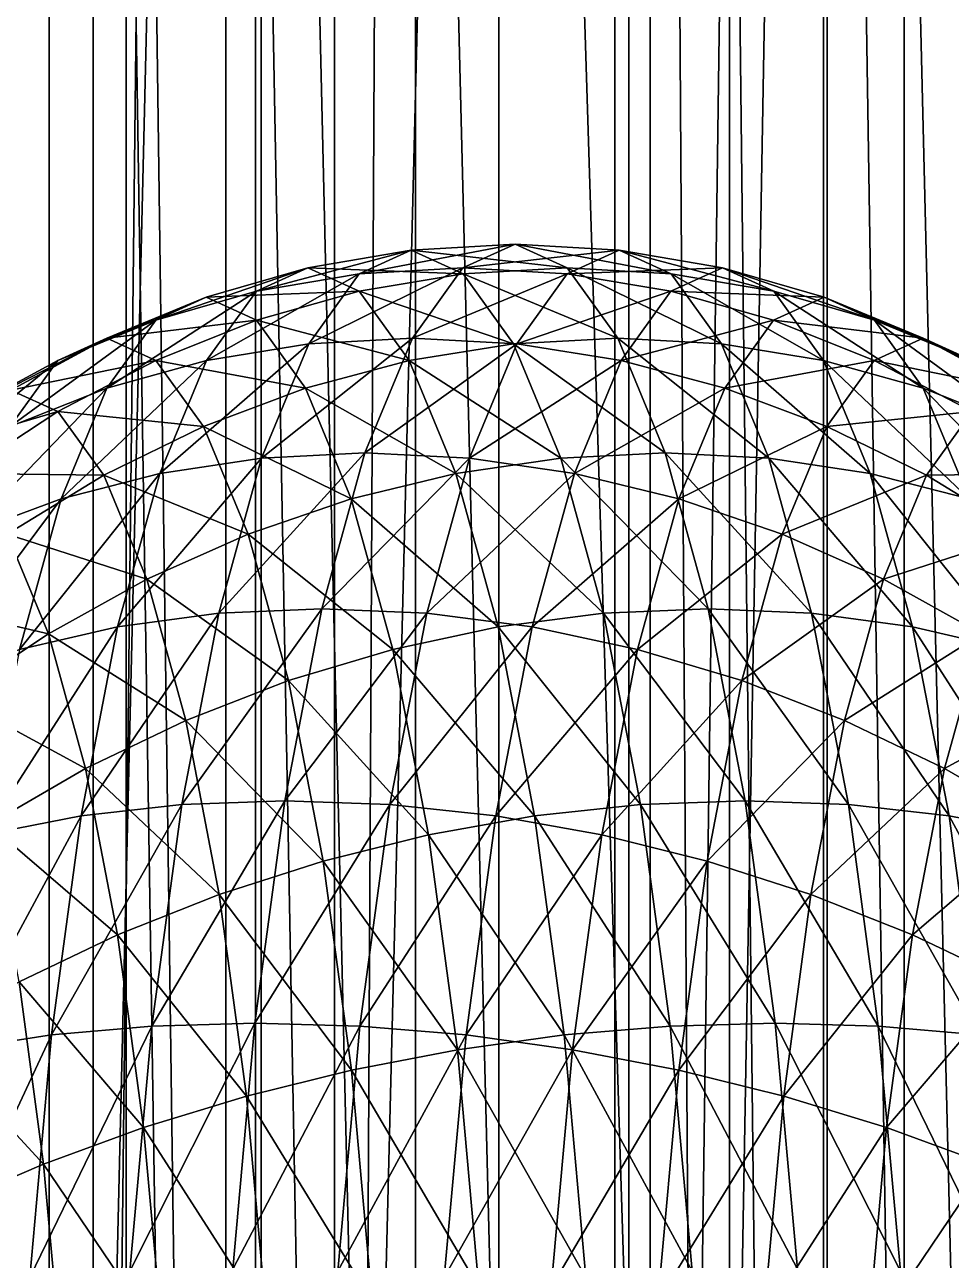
# Model space of a CAD drawing. Header units: metres. Extents: x -1.83 to 1.83, y -2.28 to 6.34.
# Drawn here: x -0.5888 to -0.232, y 1.4289 to 1.9048 of the extents above; entities that cross this region are included whole.
import ezdxf

# ---------------------------------------------------------------- set-up
doc = ezdxf.new("R2010")
doc.units = ezdxf.units.M

msp = doc.modelspace()

# ---------------------------------------------------------------- linework, layer by layer
at = {"layer": 'Prism'}
for points in [[(-0.35624, -1.04699, 0.44355), (-0.25017, 4.95301, 0.54962), (-0.25017, -1.04699, 0.54962)], [(-0.35624, -1.04699, 0.44355), (-0.35624, 4.95301, 0.44355), (-0.25017, 4.95301, 0.54962)], [(-0.31742, -1.04699, 0.29866), (-0.35624, 4.95301, 0.44355), (-0.35624, -1.04699, 0.44355)], [(-0.31742, -1.04699, 0.29866), (-0.31741, 4.95301, 0.29866), (-0.35624, 4.95301, 0.44355)], [(-0.17253, -1.04699, 0.25984), (-0.31741, 4.95301, 0.29866), (-0.31742, -1.04699, 0.29866)], [(-0.17253, -1.04699, 0.25984), (-0.17253, 4.95301, 0.25984), (-0.31741, 4.95301, 0.29866)], [(-0.25017, -1.04699, 0.54962), (-0.10528, 4.95301, 0.5108), (-0.10528, -1.04699, 0.51079)], [(-0.25017, -1.04699, 0.54962), (-0.25017, 4.95301, 0.54962), (-0.10528, 4.95301, 0.5108)]]:
    msp.add_3dface(points, dxfattribs=at)
at = {"layer": 'Prism 1'}
for points in [[(-0.57947, -1.04699, 0.32743), (-0.51137, 4.95301, 0.46108), (-0.51137, -1.04699, 0.46108)], [(-0.57947, -1.04699, 0.32743), (-0.57947, 4.95301, 0.32743), (-0.51137, 4.95301, 0.46108)], [(-0.49777, -1.04699, 0.20163), (-0.57947, 4.95301, 0.32743), (-0.57947, -1.04699, 0.32743)], [(-0.49777, -1.04699, 0.20163), (-0.49777, 4.95301, 0.20163), (-0.57947, 4.95301, 0.32743)], [(-0.51137, -1.04699, 0.46108), (-0.36158, 4.95301, 0.46893), (-0.36158, -1.04699, 0.46893)], [(-0.51137, -1.04699, 0.46108), (-0.51137, 4.95301, 0.46108), (-0.36158, 4.95301, 0.46893)], [(-0.34798, -1.04699, 0.20948), (-0.49777, 4.95301, 0.20163), (-0.49777, -1.04699, 0.20163)], [(-0.34798, -1.04699, 0.20948), (-0.34798, 4.95301, 0.20948), (-0.49777, 4.95301, 0.20163)], [(-0.36158, -1.04699, 0.46893), (-0.27988, 4.95301, 0.34313), (-0.27988, -1.04699, 0.34313)], [(-0.36158, -1.04699, 0.46893), (-0.36158, 4.95301, 0.46893), (-0.27988, 4.95301, 0.34313)], [(-0.27988, -1.04699, 0.34313), (-0.34798, 4.95301, 0.20948), (-0.34798, -1.04699, 0.20948)], [(-0.27988, -1.04699, 0.34313), (-0.27988, 4.95301, 0.34313), (-0.34798, 4.95301, 0.20948)]]:
    msp.add_3dface(points, dxfattribs=at)
at = {"layer": 'Prism 17'}
for points in [[(-0.6875, -1.03535, 0.03927), (0.6875, 2.96465, 0.03927), (0.6875, -1.03535, 0.03927)], [(-0.6875, -1.03535, 0.03927), (-0.6875, 2.96465, 0.03927), (0.6875, 2.96465, 0.03927)], [(-0.5625, -1.03535, 0.00802), (-0.625, 2.96465, -0.05448), (-0.625, -1.03535, -0.05448)], [(-0.5625, -1.03535, 0.00802), (-0.5625, 2.96465, 0.00802), (-0.625, 2.96465, -0.05448)], [(-0.5, -1.03535, -0.08573), (-0.5625, 2.96465, 0.00802), (-0.5625, -1.03535, 0.00802)], [(-0.5, -1.03535, -0.08573), (-0.5, 2.96465, -0.08573), (-0.5625, 2.96465, 0.00802)], [(-0.40625, -1.03535, -0.02323), (-0.5, 2.96465, -0.08573), (-0.5, -1.03535, -0.08573)], [(-0.40625, -1.03535, -0.02323), (-0.40625, 2.96465, -0.02323), (-0.5, 2.96465, -0.08573)], [(-0.28125, -1.03535, -0.11698), (-0.40625, 2.96465, -0.02323), (-0.40625, -1.03535, -0.02323)], [(-0.28125, -1.03535, -0.11698), (-0.28125, 2.96465, -0.11698), (-0.40625, 2.96465, -0.02323)], [(-0.21875, -1.03535, -0.05448), (-0.28125, 2.96465, -0.11698), (-0.28125, -1.03535, -0.11698)], [(-0.21875, -1.03535, -0.05448), (-0.21875, 2.96465, -0.05448), (-0.28125, 2.96465, -0.11698)]]:
    msp.add_3dface(points, dxfattribs=at)
at = {"layer": 'Prism 2'}
for points in [[(-0.54981, -1.04699, 0.0087), (-0.69247, 4.95301, 0.05506), (-0.69247, -1.04699, 0.05506)], [(-0.54981, -1.04699, 0.0087), (-0.54981, 4.95301, 0.0087), (-0.69247, 4.95301, 0.05506)], [(-0.61219, -1.04699, 0.30215), (-0.46953, 4.95301, 0.2558), (-0.46953, -1.04699, 0.2558)], [(-0.61219, -1.04699, 0.30215), (-0.61219, 4.95301, 0.30215), (-0.46953, 4.95301, 0.2558)], [(-0.43834, -1.04699, 0.10907), (-0.54981, 4.95301, 0.0087), (-0.54981, -1.04699, 0.0087)], [(-0.43834, -1.04699, 0.10907), (-0.43834, 4.95301, 0.10907), (-0.54981, 4.95301, 0.0087)], [(-0.46953, -1.04699, 0.2558), (-0.43834, 4.95301, 0.10907), (-0.43834, -1.04699, 0.10907)], [(-0.46953, -1.04699, 0.2558), (-0.46953, 4.95301, 0.2558), (-0.43834, 4.95301, 0.10907)]]:
    msp.add_3dface(points, dxfattribs=at)
at = {"layer": 'Sphere 4'}
for points in [[(-0.4996, 1.80214, 0.26382), (-0.44006, 1.81795, 0.25404), (-0.47981, 1.81112, 0.2874)], [(-0.4996, 1.80214, 0.26382), (-0.46007, 1.80887, 0.23019), (-0.44006, 1.81795, 0.25404)], [(-0.47981, 1.81112, 0.2874), (-0.44006, 1.81795, 0.25404), (-0.42004, 1.80887, 0.27789)], [(-0.46007, 1.80887, 0.23019), (-0.4, 1.82023, 0.22043), (-0.44006, 1.81795, 0.25404)], [(-0.46007, 1.80887, 0.23019), (-0.42009, 1.81112, 0.19648), (-0.4, 1.82023, 0.22043)], [(-0.44006, 1.81795, 0.25404), (-0.4, 1.82023, 0.22043), (-0.37991, 1.81112, 0.24437)], [(-0.44006, 1.81795, 0.25404), (-0.37991, 1.81112, 0.24437), (-0.42004, 1.80887, 0.27789)], [(-0.42009, 1.81112, 0.19648), (-0.35994, 1.81795, 0.18681), (-0.4, 1.82023, 0.22043)], [(-0.42009, 1.81112, 0.19648), (-0.37996, 1.80887, 0.16296), (-0.35994, 1.81795, 0.18681)], [(-0.4, 1.82023, 0.22043), (-0.33993, 1.80887, 0.21067), (-0.37991, 1.81112, 0.24437)], [(-0.4, 1.82023, 0.22043), (-0.35994, 1.81795, 0.18681), (-0.33993, 1.80887, 0.21067)], [(-0.37996, 1.80887, 0.16296), (-0.32019, 1.81112, 0.15345), (-0.35994, 1.81795, 0.18681)], [(-0.35994, 1.81795, 0.18681), (-0.3004, 1.80214, 0.17704), (-0.33993, 1.80887, 0.21067)], [(-0.35994, 1.81795, 0.18681), (-0.32019, 1.81112, 0.15345), (-0.3004, 1.80214, 0.17704)], [(-0.53837, 1.79098, 0.29712), (-0.47981, 1.81112, 0.2874), (-0.51896, 1.79979, 0.32025)], [(-0.53837, 1.79098, 0.29712), (-0.4996, 1.80214, 0.26382), (-0.47981, 1.81112, 0.2874)], [(-0.51896, 1.79979, 0.32025), (-0.47981, 1.81112, 0.2874), (-0.46003, 1.80214, 0.31098)], [(-0.51878, 1.77548, 0.24095), (-0.46007, 1.80887, 0.23019), (-0.4996, 1.80214, 0.26382)], [(-0.51878, 1.77548, 0.24095), (-0.47948, 1.7819, 0.20706), (-0.46007, 1.80887, 0.23019)], [(-0.47981, 1.81112, 0.2874), (-0.42004, 1.80887, 0.27789), (-0.46003, 1.80214, 0.31098)], [(-0.47948, 1.7819, 0.20706), (-0.42009, 1.81112, 0.19648), (-0.46007, 1.80887, 0.23019)], [(-0.47948, 1.7819, 0.20706), (-0.43957, 1.78405, 0.17327), (-0.42009, 1.81112, 0.19648)], [(-0.46003, 1.80214, 0.31098), (-0.42004, 1.80887, 0.27789), (-0.40064, 1.7819, 0.30102)], [(-0.43957, 1.78405, 0.17327), (-0.37996, 1.80887, 0.16296), (-0.42009, 1.81112, 0.19648)], [(-0.43957, 1.78405, 0.17327), (-0.39936, 1.7819, 0.13983), (-0.37996, 1.80887, 0.16296)], [(-0.42004, 1.80887, 0.27789), (-0.37991, 1.81112, 0.24437), (-0.36043, 1.78405, 0.26759)], [(-0.42004, 1.80887, 0.27789), (-0.36043, 1.78405, 0.26759), (-0.40064, 1.7819, 0.30102)], [(-0.39936, 1.7819, 0.13983), (-0.33997, 1.80214, 0.12987), (-0.37996, 1.80887, 0.16296)], [(-0.37996, 1.80887, 0.16296), (-0.33997, 1.80214, 0.12987), (-0.32019, 1.81112, 0.15345)], [(-0.37991, 1.81112, 0.24437), (-0.32052, 1.7819, 0.23379), (-0.36043, 1.78405, 0.26759)], [(-0.37991, 1.81112, 0.24437), (-0.33993, 1.80887, 0.21067), (-0.32052, 1.7819, 0.23379)], [(-0.33997, 1.80214, 0.12987), (-0.28104, 1.79979, 0.12061), (-0.32019, 1.81112, 0.15345)], [(-0.33993, 1.80887, 0.21067), (-0.28122, 1.77548, 0.1999), (-0.32052, 1.7819, 0.23379)], [(-0.33993, 1.80887, 0.21067), (-0.3004, 1.80214, 0.17704), (-0.28122, 1.77548, 0.1999)], [(-0.32019, 1.81112, 0.15345), (-0.26163, 1.79098, 0.14373), (-0.3004, 1.80214, 0.17704)], [(-0.32019, 1.81112, 0.15345), (-0.28104, 1.79979, 0.12061), (-0.26163, 1.79098, 0.14373)], [(-0.57608, 1.77548, 0.32983), (-0.51896, 1.79979, 0.32025), (-0.5572, 1.78405, 0.35233)], [(-0.57608, 1.77548, 0.32983), (-0.53837, 1.79098, 0.29712), (-0.51896, 1.79979, 0.32025)], [(-0.5572, 1.78405, 0.35233), (-0.51896, 1.79979, 0.32025), (-0.49955, 1.79098, 0.34337)], [(-0.55718, 1.76484, 0.27469), (-0.4996, 1.80214, 0.26382), (-0.53837, 1.79098, 0.29712)], [(-0.55718, 1.76484, 0.27469), (-0.51878, 1.77548, 0.24095), (-0.4996, 1.80214, 0.26382)], [(-0.51896, 1.79979, 0.32025), (-0.46003, 1.80214, 0.31098), (-0.49955, 1.79098, 0.34337)], [(-0.49955, 1.79098, 0.34337), (-0.46003, 1.80214, 0.31098), (-0.44084, 1.77548, 0.33384)], [(-0.46003, 1.80214, 0.31098), (-0.40064, 1.7819, 0.30102), (-0.44084, 1.77548, 0.33384)], [(-0.39936, 1.7819, 0.13983), (-0.35916, 1.77548, 0.10701), (-0.33997, 1.80214, 0.12987)], [(-0.35916, 1.77548, 0.10701), (-0.30045, 1.79098, 0.09748), (-0.33997, 1.80214, 0.12987)], [(-0.33997, 1.80214, 0.12987), (-0.30045, 1.79098, 0.09748), (-0.28104, 1.79979, 0.12061)], [(-0.30045, 1.79098, 0.09748), (-0.2428, 1.78405, 0.08852), (-0.28104, 1.79979, 0.12061)], [(-0.3004, 1.80214, 0.17704), (-0.24282, 1.76484, 0.16616), (-0.28122, 1.77548, 0.1999)], [(-0.3004, 1.80214, 0.17704), (-0.26163, 1.79098, 0.14373), (-0.24282, 1.76484, 0.16616)], [(-0.28104, 1.79979, 0.12061), (-0.22392, 1.77548, 0.11102), (-0.26163, 1.79098, 0.14373)], [(-0.28104, 1.79979, 0.12061), (-0.2428, 1.78405, 0.08852), (-0.22392, 1.77548, 0.11102)], [(-0.59439, 1.75005, 0.30802), (-0.53837, 1.79098, 0.29712), (-0.57608, 1.77548, 0.32983)], [(-0.59439, 1.75005, 0.30802), (-0.55718, 1.76484, 0.27469), (-0.53837, 1.79098, 0.29712)], [(-0.5572, 1.78405, 0.35233), (-0.49955, 1.79098, 0.34337), (-0.53832, 1.77548, 0.37483)], [(-0.53832, 1.77548, 0.37483), (-0.49955, 1.79098, 0.34337), (-0.48074, 1.76484, 0.3658)], [(-0.49955, 1.79098, 0.34337), (-0.44084, 1.77548, 0.33384), (-0.48074, 1.76484, 0.3658)], [(-0.35916, 1.77548, 0.10701), (-0.31926, 1.76484, 0.07505), (-0.30045, 1.79098, 0.09748)], [(-0.31926, 1.76484, 0.07505), (-0.26168, 1.77548, 0.06602), (-0.30045, 1.79098, 0.09748)], [(-0.30045, 1.79098, 0.09748), (-0.26168, 1.77548, 0.06602), (-0.2428, 1.78405, 0.08852)], [(-0.26163, 1.79098, 0.14373), (-0.20561, 1.75005, 0.13283), (-0.24282, 1.76484, 0.16616)], [(-0.26163, 1.79098, 0.14373), (-0.22392, 1.77548, 0.11102), (-0.20561, 1.75005, 0.13283)], [(-0.61246, 1.75576, 0.36172), (-0.5572, 1.78405, 0.35233), (-0.59425, 1.76402, 0.38342)], [(-0.61246, 1.75576, 0.36172), (-0.57608, 1.77548, 0.32983), (-0.5572, 1.78405, 0.35233)], [(-0.59425, 1.76402, 0.38342), (-0.5572, 1.78405, 0.35233), (-0.53832, 1.77548, 0.37483)], [(-0.53679, 1.73195, 0.2195), (-0.47948, 1.7819, 0.20706), (-0.51878, 1.77548, 0.24095)], [(-0.53679, 1.73195, 0.2195), (-0.49769, 1.73787, 0.18536), (-0.47948, 1.7819, 0.20706)], [(-0.49769, 1.73787, 0.18536), (-0.43957, 1.78405, 0.17327), (-0.47948, 1.7819, 0.20706)], [(-0.49769, 1.73787, 0.18536), (-0.45785, 1.73985, 0.15148), (-0.43957, 1.78405, 0.17327)], [(-0.45785, 1.73985, 0.15148), (-0.39936, 1.7819, 0.13983), (-0.43957, 1.78405, 0.17327)], [(-0.45785, 1.73985, 0.15148), (-0.41757, 1.73787, 0.11813), (-0.39936, 1.7819, 0.13983)], [(-0.44084, 1.77548, 0.33384), (-0.40064, 1.7819, 0.30102), (-0.38243, 1.73787, 0.32272)], [(-0.41757, 1.73787, 0.11813), (-0.35916, 1.77548, 0.10701), (-0.39936, 1.7819, 0.13983)], [(-0.40064, 1.7819, 0.30102), (-0.36043, 1.78405, 0.26759), (-0.34215, 1.73985, 0.28937)], [(-0.40064, 1.7819, 0.30102), (-0.34215, 1.73985, 0.28937), (-0.38243, 1.73787, 0.32272)], [(-0.36043, 1.78405, 0.26759), (-0.30231, 1.73787, 0.25549), (-0.34215, 1.73985, 0.28937)], [(-0.36043, 1.78405, 0.26759), (-0.32052, 1.7819, 0.23379), (-0.30231, 1.73787, 0.25549)], [(-0.32052, 1.7819, 0.23379), (-0.26321, 1.73195, 0.22135), (-0.30231, 1.73787, 0.25549)], [(-0.32052, 1.7819, 0.23379), (-0.28122, 1.77548, 0.1999), (-0.26321, 1.73195, 0.22135)], [(-0.26168, 1.77548, 0.06602), (-0.20575, 1.76402, 0.05743), (-0.2428, 1.78405, 0.08852)], [(-0.2428, 1.78405, 0.08852), (-0.18754, 1.75576, 0.07913), (-0.22392, 1.77548, 0.11102)], [(-0.2428, 1.78405, 0.08852), (-0.20575, 1.76402, 0.05743), (-0.18754, 1.75576, 0.07913)], [(-0.63011, 1.73122, 0.34068), (-0.57608, 1.77548, 0.32983), (-0.61246, 1.75576, 0.36172)], [(-0.63011, 1.73122, 0.34068), (-0.59439, 1.75005, 0.30802), (-0.57608, 1.77548, 0.32983)], [(-0.59425, 1.76402, 0.38342), (-0.53832, 1.77548, 0.37483), (-0.57604, 1.75576, 0.40512)], [(-0.57604, 1.75576, 0.40512), (-0.53832, 1.77548, 0.37483), (-0.52002, 1.75005, 0.39665)], [(-0.57484, 1.72214, 0.25365), (-0.51878, 1.77548, 0.24095), (-0.55718, 1.76484, 0.27469)], [(-0.57484, 1.72214, 0.25365), (-0.53679, 1.73195, 0.2195), (-0.51878, 1.77548, 0.24095)], [(-0.53832, 1.77548, 0.37483), (-0.48074, 1.76484, 0.3658), (-0.52002, 1.75005, 0.39665)], [(-0.48074, 1.76484, 0.3658), (-0.44084, 1.77548, 0.33384), (-0.42284, 1.73195, 0.35529)], [(-0.44084, 1.77548, 0.33384), (-0.38243, 1.73787, 0.32272), (-0.42284, 1.73195, 0.35529)], [(-0.41757, 1.73787, 0.11813), (-0.37716, 1.73195, 0.08556), (-0.35916, 1.77548, 0.10701)], [(-0.37716, 1.73195, 0.08556), (-0.31926, 1.76484, 0.07505), (-0.35916, 1.77548, 0.10701)], [(-0.31926, 1.76484, 0.07505), (-0.27998, 1.75005, 0.0442), (-0.26168, 1.77548, 0.06602)], [(-0.28122, 1.77548, 0.1999), (-0.22516, 1.72214, 0.1872), (-0.26321, 1.73195, 0.22135)], [(-0.28122, 1.77548, 0.1999), (-0.24282, 1.76484, 0.16616), (-0.22516, 1.72214, 0.1872)], [(-0.27998, 1.75005, 0.0442), (-0.22396, 1.75576, 0.03573), (-0.26168, 1.77548, 0.06602)], [(-0.26168, 1.77548, 0.06602), (-0.22396, 1.75576, 0.03573), (-0.20575, 1.76402, 0.05743)], [(-0.62981, 1.73985, 0.41326), (-0.59425, 1.76402, 0.38342), (-0.57604, 1.75576, 0.40512)], [(-0.61156, 1.70851, 0.28755), (-0.55718, 1.76484, 0.27469), (-0.59439, 1.75005, 0.30802)], [(-0.61156, 1.70851, 0.28755), (-0.57484, 1.72214, 0.25365), (-0.55718, 1.76484, 0.27469)], [(-0.52002, 1.75005, 0.39665), (-0.48074, 1.76484, 0.3658), (-0.46308, 1.72214, 0.38684)], [(-0.48074, 1.76484, 0.3658), (-0.42284, 1.73195, 0.35529), (-0.46308, 1.72214, 0.38684)], [(-0.37716, 1.73195, 0.08556), (-0.33692, 1.72214, 0.05401), (-0.31926, 1.76484, 0.07505)], [(-0.33692, 1.72214, 0.05401), (-0.27998, 1.75005, 0.0442), (-0.31926, 1.76484, 0.07505)], [(-0.24282, 1.76484, 0.16616), (-0.18844, 1.70851, 0.1533), (-0.22516, 1.72214, 0.1872)], [(-0.24282, 1.76484, 0.16616), (-0.20561, 1.75005, 0.13283), (-0.18844, 1.70851, 0.1533)], [(-0.62981, 1.73985, 0.41326), (-0.57604, 1.75576, 0.40512), (-0.61241, 1.73195, 0.434)], [(-0.61241, 1.73195, 0.434), (-0.57604, 1.75576, 0.40512), (-0.55838, 1.73122, 0.42616)], [(-0.57604, 1.75576, 0.40512), (-0.52002, 1.75005, 0.39665), (-0.55838, 1.73122, 0.42616)], [(-0.27998, 1.75005, 0.0442), (-0.24162, 1.73122, 0.01469), (-0.22396, 1.75576, 0.03573)], [(-0.24162, 1.73122, 0.01469), (-0.18759, 1.73195, 0.00685), (-0.22396, 1.75576, 0.03573)], [(-0.55838, 1.73122, 0.42616), (-0.52002, 1.75005, 0.39665), (-0.50284, 1.70851, 0.41712)], [(-0.52002, 1.75005, 0.39665), (-0.46308, 1.72214, 0.38684), (-0.50284, 1.70851, 0.41712)], [(-0.33692, 1.72214, 0.05401), (-0.29716, 1.70851, 0.02373), (-0.27998, 1.75005, 0.0442)], [(-0.29716, 1.70851, 0.02373), (-0.24162, 1.73122, 0.01469), (-0.27998, 1.75005, 0.0442)], [(-0.55306, 1.67288, 0.20011), (-0.49769, 1.73787, 0.18536), (-0.53679, 1.73195, 0.2195)], [(-0.55306, 1.67288, 0.20011), (-0.51415, 1.67811, 0.16574), (-0.49769, 1.73787, 0.18536)], [(-0.51415, 1.67811, 0.16574), (-0.45785, 1.73985, 0.15148), (-0.49769, 1.73787, 0.18536)], [(-0.51415, 1.67811, 0.16574), (-0.47437, 1.67986, 0.13179), (-0.45785, 1.73985, 0.15148)], [(-0.47437, 1.67986, 0.13179), (-0.41757, 1.73787, 0.11813), (-0.45785, 1.73985, 0.15148)], [(-0.47437, 1.67986, 0.13179), (-0.43403, 1.67811, 0.09852), (-0.41757, 1.73787, 0.11813)], [(-0.43403, 1.67811, 0.09852), (-0.37716, 1.73195, 0.08556), (-0.41757, 1.73787, 0.11813)], [(-0.42284, 1.73195, 0.35529), (-0.38243, 1.73787, 0.32272), (-0.36597, 1.67811, 0.34234)], [(-0.38243, 1.73787, 0.32272), (-0.34215, 1.73985, 0.28937), (-0.32563, 1.67986, 0.30906)], [(-0.38243, 1.73787, 0.32272), (-0.32563, 1.67986, 0.30906), (-0.36597, 1.67811, 0.34234)], [(-0.34215, 1.73985, 0.28937), (-0.28585, 1.67811, 0.27511), (-0.32563, 1.67986, 0.30906)], [(-0.34215, 1.73985, 0.28937), (-0.30231, 1.73787, 0.25549), (-0.28585, 1.67811, 0.27511)], [(-0.30231, 1.73787, 0.25549), (-0.24694, 1.67288, 0.24074), (-0.28585, 1.67811, 0.27511)], [(-0.30231, 1.73787, 0.25549), (-0.26321, 1.73195, 0.22135), (-0.24694, 1.67288, 0.24074)], [(-0.61241, 1.73195, 0.434), (-0.55838, 1.73122, 0.42616), (-0.59554, 1.70851, 0.4541)], [(-0.59554, 1.70851, 0.4541), (-0.55838, 1.73122, 0.42616), (-0.54182, 1.69116, 0.4459)], [(-0.5908, 1.6642, 0.23463), (-0.53679, 1.73195, 0.2195), (-0.57484, 1.72214, 0.25365)], [(-0.5908, 1.6642, 0.23463), (-0.55306, 1.67288, 0.20011), (-0.53679, 1.73195, 0.2195)], [(-0.55838, 1.73122, 0.42616), (-0.50284, 1.70851, 0.41712), (-0.54182, 1.69116, 0.4459)], [(-0.46308, 1.72214, 0.38684), (-0.42284, 1.73195, 0.35529), (-0.40657, 1.67288, 0.37468)], [(-0.43403, 1.67811, 0.09852), (-0.39343, 1.67288, 0.06617), (-0.37716, 1.73195, 0.08556)], [(-0.42284, 1.73195, 0.35529), (-0.36597, 1.67811, 0.34234), (-0.40657, 1.67288, 0.37468)], [(-0.39343, 1.67288, 0.06617), (-0.33692, 1.72214, 0.05401), (-0.37716, 1.73195, 0.08556)], [(-0.29716, 1.70851, 0.02373), (-0.25818, 1.69116, -0.00505), (-0.24162, 1.73122, 0.01469)], [(-0.26321, 1.73195, 0.22135), (-0.2092, 1.6642, 0.20622), (-0.24694, 1.67288, 0.24074)], [(-0.26321, 1.73195, 0.22135), (-0.22516, 1.72214, 0.1872), (-0.2092, 1.6642, 0.20622)], [(-0.25818, 1.69116, -0.00505), (-0.20446, 1.70851, -0.01325), (-0.24162, 1.73122, 0.01469)], [(-0.24162, 1.73122, 0.01469), (-0.20446, 1.70851, -0.01325), (-0.18759, 1.73195, 0.00685)], [(-0.62709, 1.65214, 0.26905), (-0.57484, 1.72214, 0.25365), (-0.61156, 1.70851, 0.28755)], [(-0.62709, 1.65214, 0.26905), (-0.5908, 1.6642, 0.23463), (-0.57484, 1.72214, 0.25365)], [(-0.50284, 1.70851, 0.41712), (-0.46308, 1.72214, 0.38684), (-0.44712, 1.6642, 0.40586)], [(-0.46308, 1.72214, 0.38684), (-0.40657, 1.67288, 0.37468), (-0.44712, 1.6642, 0.40586)], [(-0.39343, 1.67288, 0.06617), (-0.35288, 1.6642, 0.03499), (-0.33692, 1.72214, 0.05401)], [(-0.35288, 1.6642, 0.03499), (-0.29716, 1.70851, 0.02373), (-0.33692, 1.72214, 0.05401)], [(-0.63122, 1.68208, 0.48027), (-0.59554, 1.70851, 0.4541), (-0.57971, 1.67023, 0.47297)], [(-0.59554, 1.70851, 0.4541), (-0.54182, 1.69116, 0.4459), (-0.57971, 1.67023, 0.47297)], [(-0.54182, 1.69116, 0.4459), (-0.50284, 1.70851, 0.41712), (-0.48732, 1.65214, 0.43562)], [(-0.50284, 1.70851, 0.41712), (-0.44712, 1.6642, 0.40586), (-0.48732, 1.65214, 0.43562)], [(-0.35288, 1.6642, 0.03499), (-0.31268, 1.65214, 0.00523), (-0.29716, 1.70851, 0.02373)], [(-0.31268, 1.65214, 0.00523), (-0.25818, 1.69116, -0.00505), (-0.29716, 1.70851, 0.02373)], [(-0.25818, 1.69116, -0.00505), (-0.22029, 1.67023, -0.03212), (-0.20446, 1.70851, -0.01325)], [(-0.57971, 1.67023, 0.47297), (-0.54182, 1.69116, 0.4459), (-0.52684, 1.6368, 0.46375)], [(-0.54182, 1.69116, 0.4459), (-0.48732, 1.65214, 0.43562), (-0.52684, 1.6368, 0.46375)], [(-0.31268, 1.65214, 0.00523), (-0.27316, 1.6368, -0.02289), (-0.25818, 1.69116, -0.00505)], [(-0.27316, 1.6368, -0.02289), (-0.22029, 1.67023, -0.03212), (-0.25818, 1.69116, -0.00505)], [(-0.63122, 1.68208, 0.48027), (-0.57971, 1.67023, 0.47297), (-0.61624, 1.64588, 0.49811)], [(-0.52835, 1.60444, 0.14881), (-0.47437, 1.67986, 0.13179), (-0.51415, 1.67811, 0.16574)], [(-0.52835, 1.60444, 0.14881), (-0.48863, 1.60591, 0.1148), (-0.47437, 1.67986, 0.13179)], [(-0.48863, 1.60591, 0.1148), (-0.43403, 1.67811, 0.09852), (-0.47437, 1.67986, 0.13179)], [(-0.36597, 1.67811, 0.34234), (-0.32563, 1.67986, 0.30906), (-0.31137, 1.60591, 0.32605)], [(-0.32563, 1.67986, 0.30906), (-0.27165, 1.60444, 0.29204), (-0.31137, 1.60591, 0.32605)], [(-0.32563, 1.67986, 0.30906), (-0.28585, 1.67811, 0.27511), (-0.27165, 1.60444, 0.29204)], [(-0.5671, 1.60005, 0.18337), (-0.51415, 1.67811, 0.16574), (-0.55306, 1.67288, 0.20011)], [(-0.5671, 1.60005, 0.18337), (-0.52835, 1.60444, 0.14881), (-0.51415, 1.67811, 0.16574)], [(-0.48863, 1.60591, 0.1148), (-0.44824, 1.60444, 0.08159), (-0.43403, 1.67811, 0.09852)], [(-0.44824, 1.60444, 0.08159), (-0.39343, 1.67288, 0.06617), (-0.43403, 1.67811, 0.09852)], [(-0.40657, 1.67288, 0.37468), (-0.36597, 1.67811, 0.34234), (-0.35176, 1.60444, 0.35927)], [(-0.36597, 1.67811, 0.34234), (-0.31137, 1.60591, 0.32605), (-0.35176, 1.60444, 0.35927)], [(-0.28585, 1.67811, 0.27511), (-0.2329, 1.60005, 0.25748), (-0.27165, 1.60444, 0.29204)], [(-0.28585, 1.67811, 0.27511), (-0.24694, 1.67288, 0.24074), (-0.2329, 1.60005, 0.25748)], [(-0.60457, 1.59276, 0.21822), (-0.55306, 1.67288, 0.20011), (-0.5908, 1.6642, 0.23463)], [(-0.60457, 1.59276, 0.21822), (-0.5671, 1.60005, 0.18337), (-0.55306, 1.67288, 0.20011)], [(-0.44824, 1.60444, 0.08159), (-0.40747, 1.60005, 0.04943), (-0.39343, 1.67288, 0.06617)], [(-0.44712, 1.6642, 0.40586), (-0.40657, 1.67288, 0.37468), (-0.39253, 1.60005, 0.39142)], [(-0.40747, 1.60005, 0.04943), (-0.35288, 1.6642, 0.03499), (-0.39343, 1.67288, 0.06617)], [(-0.40657, 1.67288, 0.37468), (-0.35176, 1.60444, 0.35927), (-0.39253, 1.60005, 0.39142)], [(-0.24694, 1.67288, 0.24074), (-0.19543, 1.59276, 0.22264), (-0.2329, 1.60005, 0.25748)], [(-0.24694, 1.67288, 0.24074), (-0.2092, 1.6642, 0.20622), (-0.19543, 1.59276, 0.22264)], [(-0.61624, 1.64588, 0.49811), (-0.57971, 1.67023, 0.47297), (-0.56541, 1.61828, 0.49002)], [(-0.57971, 1.67023, 0.47297), (-0.52684, 1.6368, 0.46375), (-0.56541, 1.61828, 0.49002)], [(-0.27316, 1.6368, -0.02289), (-0.23459, 1.61828, -0.04917), (-0.22029, 1.67023, -0.03212)], [(-0.23459, 1.61828, -0.04917), (-0.18376, 1.64588, -0.05726), (-0.22029, 1.67023, -0.03212)], [(-0.48732, 1.65214, 0.43562), (-0.44712, 1.6642, 0.40586), (-0.43335, 1.59276, 0.42227)], [(-0.44712, 1.6642, 0.40586), (-0.39253, 1.60005, 0.39142), (-0.43335, 1.59276, 0.42227)], [(-0.40747, 1.60005, 0.04943), (-0.36665, 1.59276, 0.01858), (-0.35288, 1.6642, 0.03499)], [(-0.36665, 1.59276, 0.01858), (-0.31268, 1.65214, 0.00523), (-0.35288, 1.6642, 0.03499)], [(-0.52684, 1.6368, 0.46375), (-0.48732, 1.65214, 0.43562), (-0.47391, 1.58265, 0.45159)], [(-0.48732, 1.65214, 0.43562), (-0.43335, 1.59276, 0.42227), (-0.47391, 1.58265, 0.45159)], [(-0.36665, 1.59276, 0.01858), (-0.32609, 1.58265, -0.01074), (-0.31268, 1.65214, 0.00523)], [(-0.32609, 1.58265, -0.01074), (-0.27316, 1.6368, -0.02289), (-0.31268, 1.65214, 0.00523)], [(-0.61624, 1.64588, 0.49811), (-0.56541, 1.61828, 0.49002), (-0.60271, 1.59674, 0.51424)], [(-0.23459, 1.61828, -0.04917), (-0.19729, 1.59674, -0.07339), (-0.18376, 1.64588, -0.05726)], [(-0.56541, 1.61828, 0.49002), (-0.52684, 1.6368, 0.46375), (-0.51392, 1.56977, 0.47915)], [(-0.52684, 1.6368, 0.46375), (-0.47391, 1.58265, 0.45159), (-0.51392, 1.56977, 0.47915)], [(-0.32609, 1.58265, -0.01074), (-0.28608, 1.56977, -0.0383), (-0.27316, 1.6368, -0.02289)], [(-0.28608, 1.56977, -0.0383), (-0.23459, 1.61828, -0.04917), (-0.27316, 1.6368, -0.02289)], [(-0.60271, 1.59674, 0.51424), (-0.56541, 1.61828, 0.49002), (-0.55306, 1.55424, 0.50474)], [(-0.56541, 1.61828, 0.49002), (-0.51392, 1.56977, 0.47915), (-0.55306, 1.55424, 0.50474)], [(-0.28608, 1.56977, -0.0383), (-0.24694, 1.55423, -0.06389), (-0.23459, 1.61828, -0.04917)], [(-0.24694, 1.55423, -0.06389), (-0.19729, 1.59674, -0.07339), (-0.23459, 1.61828, -0.04917)], [(-0.57849, 1.51567, 0.1698), (-0.52835, 1.60444, 0.14881), (-0.5671, 1.60005, 0.18337)], [(-0.57849, 1.51567, 0.1698), (-0.53988, 1.51909, 0.13508), (-0.52835, 1.60444, 0.14881)], [(-0.53988, 1.51909, 0.13508), (-0.48863, 1.60591, 0.1148), (-0.52835, 1.60444, 0.14881)], [(-0.53988, 1.51909, 0.13508), (-0.5002, 1.52023, 0.10101), (-0.48863, 1.60591, 0.1148)], [(-0.5002, 1.52023, 0.10101), (-0.44824, 1.60444, 0.08159), (-0.48863, 1.60591, 0.1148)], [(-0.5002, 1.52023, 0.10101), (-0.45976, 1.51909, 0.06785), (-0.44824, 1.60444, 0.08159)], [(-0.45976, 1.51909, 0.06785), (-0.40747, 1.60005, 0.04943), (-0.44824, 1.60444, 0.08159)], [(-0.39253, 1.60005, 0.39142), (-0.35176, 1.60444, 0.35927), (-0.34024, 1.51909, 0.373)], [(-0.35176, 1.60444, 0.35927), (-0.31137, 1.60591, 0.32605), (-0.2998, 1.52023, 0.33984)], [(-0.35176, 1.60444, 0.35927), (-0.2998, 1.52023, 0.33984), (-0.34024, 1.51909, 0.373)], [(-0.31137, 1.60591, 0.32605), (-0.26012, 1.51909, 0.30577), (-0.2998, 1.52023, 0.33984)], [(-0.31137, 1.60591, 0.32605), (-0.27165, 1.60444, 0.29204), (-0.26012, 1.51909, 0.30577)], [(-0.27165, 1.60444, 0.29204), (-0.22151, 1.51568, 0.27106), (-0.26012, 1.51909, 0.30577)], [(-0.27165, 1.60444, 0.29204), (-0.2329, 1.60005, 0.25748), (-0.22151, 1.51568, 0.27106)], [(-0.61575, 1.51001, 0.2049), (-0.5671, 1.60005, 0.18337), (-0.60457, 1.59276, 0.21822)], [(-0.61575, 1.51001, 0.2049), (-0.57849, 1.51567, 0.1698), (-0.5671, 1.60005, 0.18337)], [(-0.45976, 1.51909, 0.06785), (-0.41887, 1.51567, 0.03585), (-0.40747, 1.60005, 0.04943)], [(-0.43335, 1.59276, 0.42227), (-0.39253, 1.60005, 0.39142), (-0.38113, 1.51568, 0.405)], [(-0.41887, 1.51567, 0.03585), (-0.36665, 1.59276, 0.01858), (-0.40747, 1.60005, 0.04943)], [(-0.39253, 1.60005, 0.39142), (-0.34024, 1.51909, 0.373), (-0.38113, 1.51568, 0.405)], [(-0.2329, 1.60005, 0.25748), (-0.18425, 1.51001, 0.23595), (-0.22151, 1.51568, 0.27106)], [(-0.2329, 1.60005, 0.25748), (-0.19543, 1.59276, 0.22264), (-0.18425, 1.51001, 0.23595)], [(-0.60271, 1.59674, 0.51424), (-0.55306, 1.55424, 0.50474), (-0.59103, 1.53616, 0.52816)], [(-0.24694, 1.55423, -0.06389), (-0.20897, 1.53616, -0.08731), (-0.19729, 1.59674, -0.07339)], [(-0.47391, 1.58265, 0.45159), (-0.43335, 1.59276, 0.42227), (-0.42217, 1.51001, 0.43559)], [(-0.43335, 1.59276, 0.42227), (-0.38113, 1.51568, 0.405), (-0.42217, 1.51001, 0.43559)], [(-0.41887, 1.51567, 0.03585), (-0.37783, 1.51001, 0.00526), (-0.36665, 1.59276, 0.01858)], [(-0.37783, 1.51001, 0.00526), (-0.32609, 1.58265, -0.01074), (-0.36665, 1.59276, 0.01858)], [(-0.51392, 1.56977, 0.47915), (-0.47391, 1.58265, 0.45159), (-0.46304, 1.50214, 0.46455)], [(-0.47391, 1.58265, 0.45159), (-0.42217, 1.51001, 0.43559), (-0.46304, 1.50214, 0.46455)], [(-0.37783, 1.51001, 0.00526), (-0.33696, 1.50214, -0.02369), (-0.32609, 1.58265, -0.01074)], [(-0.33696, 1.50214, -0.02369), (-0.28608, 1.56977, -0.0383), (-0.32609, 1.58265, -0.01074)], [(-0.55306, 1.55424, 0.50474), (-0.51392, 1.56977, 0.47915), (-0.50343, 1.49213, 0.49164)], [(-0.51392, 1.56977, 0.47915), (-0.46304, 1.50214, 0.46455), (-0.50343, 1.49213, 0.49164)], [(-0.33696, 1.50214, -0.02369), (-0.29657, 1.49212, -0.05079), (-0.28608, 1.56977, -0.0383)], [(-0.29657, 1.49212, -0.05079), (-0.24694, 1.55423, -0.06389), (-0.28608, 1.56977, -0.0383)], [(-0.59103, 1.53616, 0.52816), (-0.55306, 1.55424, 0.50474), (-0.54304, 1.48004, 0.51668)], [(-0.55306, 1.55424, 0.50474), (-0.50343, 1.49213, 0.49164), (-0.54304, 1.48004, 0.51668)], [(-0.29657, 1.49212, -0.05079), (-0.25696, 1.48004, -0.07583), (-0.24694, 1.55423, -0.06389)], [(-0.25696, 1.48004, -0.07583), (-0.20897, 1.53616, -0.08731), (-0.24694, 1.55423, -0.06389)], [(-0.62755, 1.51568, 0.54925), (-0.59103, 1.53616, 0.52816), (-0.58155, 1.46598, 0.53946)], [(-0.59103, 1.53616, 0.52816), (-0.54304, 1.48004, 0.51668), (-0.58155, 1.46598, 0.53946)], [(-0.25696, 1.48004, -0.07583), (-0.21845, 1.46598, -0.09861), (-0.20897, 1.53616, -0.08731)], [(-0.58689, 1.42233, 0.15979), (-0.53988, 1.51909, 0.13508), (-0.57849, 1.51567, 0.1698)], [(-0.58689, 1.42233, 0.15979), (-0.54837, 1.42466, 0.12496), (-0.53988, 1.51909, 0.13508)], [(-0.54837, 1.42466, 0.12496), (-0.5002, 1.52023, 0.10101), (-0.53988, 1.51909, 0.13508)], [(-0.54837, 1.42466, 0.12496), (-0.50872, 1.42544, 0.09085), (-0.5002, 1.52023, 0.10101)], [(-0.50872, 1.42544, 0.09085), (-0.45976, 1.51909, 0.06785), (-0.5002, 1.52023, 0.10101)], [(-0.50872, 1.42544, 0.09085), (-0.46825, 1.42466, 0.05773), (-0.45976, 1.51909, 0.06785)], [(-0.46825, 1.42466, 0.05773), (-0.41887, 1.51567, 0.03585), (-0.45976, 1.51909, 0.06785)], [(-0.38113, 1.51568, 0.405), (-0.34024, 1.51909, 0.373), (-0.33175, 1.42466, 0.38312)], [(-0.34024, 1.51909, 0.373), (-0.2998, 1.52023, 0.33984), (-0.29128, 1.42545, 0.35)], [(-0.34024, 1.51909, 0.373), (-0.29128, 1.42545, 0.35), (-0.33175, 1.42466, 0.38312)], [(-0.2998, 1.52023, 0.33984), (-0.25163, 1.42466, 0.31589), (-0.29128, 1.42545, 0.35)], [(-0.2998, 1.52023, 0.33984), (-0.26012, 1.51909, 0.30577), (-0.25163, 1.42466, 0.31589)], [(-0.26012, 1.51909, 0.30577), (-0.21311, 1.42233, 0.28106), (-0.25163, 1.42466, 0.31589)], [(-0.26012, 1.51909, 0.30577), (-0.22151, 1.51568, 0.27106), (-0.21311, 1.42233, 0.28106)], [(-0.62755, 1.51568, 0.54925), (-0.58155, 1.46598, 0.53946), (-0.61868, 1.45005, 0.55981)], [(-0.62398, 1.41845, 0.19509), (-0.57849, 1.51567, 0.1698), (-0.61575, 1.51001, 0.2049)], [(-0.62398, 1.41845, 0.19509), (-0.58689, 1.42233, 0.15979), (-0.57849, 1.51567, 0.1698)], [(-0.46825, 1.42466, 0.05773), (-0.42726, 1.42233, 0.02585), (-0.41887, 1.51567, 0.03585)], [(-0.42726, 1.42233, 0.02585), (-0.37783, 1.51001, 0.00526), (-0.41887, 1.51567, 0.03585)], [(-0.42217, 1.51001, 0.43559), (-0.38113, 1.51568, 0.405), (-0.37274, 1.42233, 0.415)], [(-0.38113, 1.51568, 0.405), (-0.33175, 1.42466, 0.38312), (-0.37274, 1.42233, 0.415)], [(-0.46304, 1.50214, 0.46455), (-0.42217, 1.51001, 0.43559), (-0.41394, 1.41845, 0.4454)], [(-0.42726, 1.42233, 0.02585), (-0.38606, 1.41845, -0.00455), (-0.37783, 1.51001, 0.00526)], [(-0.42217, 1.51001, 0.43559), (-0.37274, 1.42233, 0.415), (-0.41394, 1.41845, 0.4454)], [(-0.38606, 1.41845, -0.00455), (-0.33696, 1.50214, -0.02369), (-0.37783, 1.51001, 0.00526)], [(-0.50343, 1.49213, 0.49164), (-0.46304, 1.50214, 0.46455), (-0.45503, 1.41307, 0.47409)], [(-0.46304, 1.50214, 0.46455), (-0.41394, 1.41845, 0.4454), (-0.45503, 1.41307, 0.47409)], [(-0.38606, 1.41845, -0.00455), (-0.34497, 1.41307, -0.03324), (-0.33696, 1.50214, -0.02369)], [(-0.34497, 1.41307, -0.03324), (-0.29657, 1.49212, -0.05079), (-0.33696, 1.50214, -0.02369)], [(-0.54304, 1.48004, 0.51668), (-0.50343, 1.49213, 0.49164), (-0.49571, 1.40622, 0.50085)], [(-0.50343, 1.49213, 0.49164), (-0.45503, 1.41307, 0.47409), (-0.49571, 1.40622, 0.50085)], [(-0.34497, 1.41307, -0.03324), (-0.30429, 1.40622, -0.06), (-0.29657, 1.49212, -0.05079)], [(-0.30429, 1.40622, -0.06), (-0.25696, 1.48004, -0.07583), (-0.29657, 1.49212, -0.05079)], [(-0.58155, 1.46598, 0.53946), (-0.54304, 1.48004, 0.51668), (-0.53566, 1.39795, 0.52548)], [(-0.54304, 1.48004, 0.51668), (-0.49571, 1.40622, 0.50085), (-0.53566, 1.39795, 0.52548)], [(-0.30429, 1.40622, -0.06), (-0.26434, 1.39795, -0.08462), (-0.25696, 1.48004, -0.07583)], [(-0.26434, 1.39795, -0.08462), (-0.21845, 1.46598, -0.09861), (-0.25696, 1.48004, -0.07583)], [(-0.61868, 1.45005, 0.55981), (-0.58155, 1.46598, 0.53946), (-0.57457, 1.38833, 0.54778)], [(-0.58155, 1.46598, 0.53946), (-0.53566, 1.39795, 0.52548), (-0.57457, 1.38833, 0.54778)], [(-0.26434, 1.39795, -0.08462), (-0.22543, 1.38833, -0.10693), (-0.21845, 1.46598, -0.09861)], [(-0.61868, 1.45005, 0.55981), (-0.57457, 1.38833, 0.54778), (-0.61215, 1.37743, 0.56759)]]:
    msp.add_3dface(points, dxfattribs=at)

doc.saveas('drawing.dxf')
